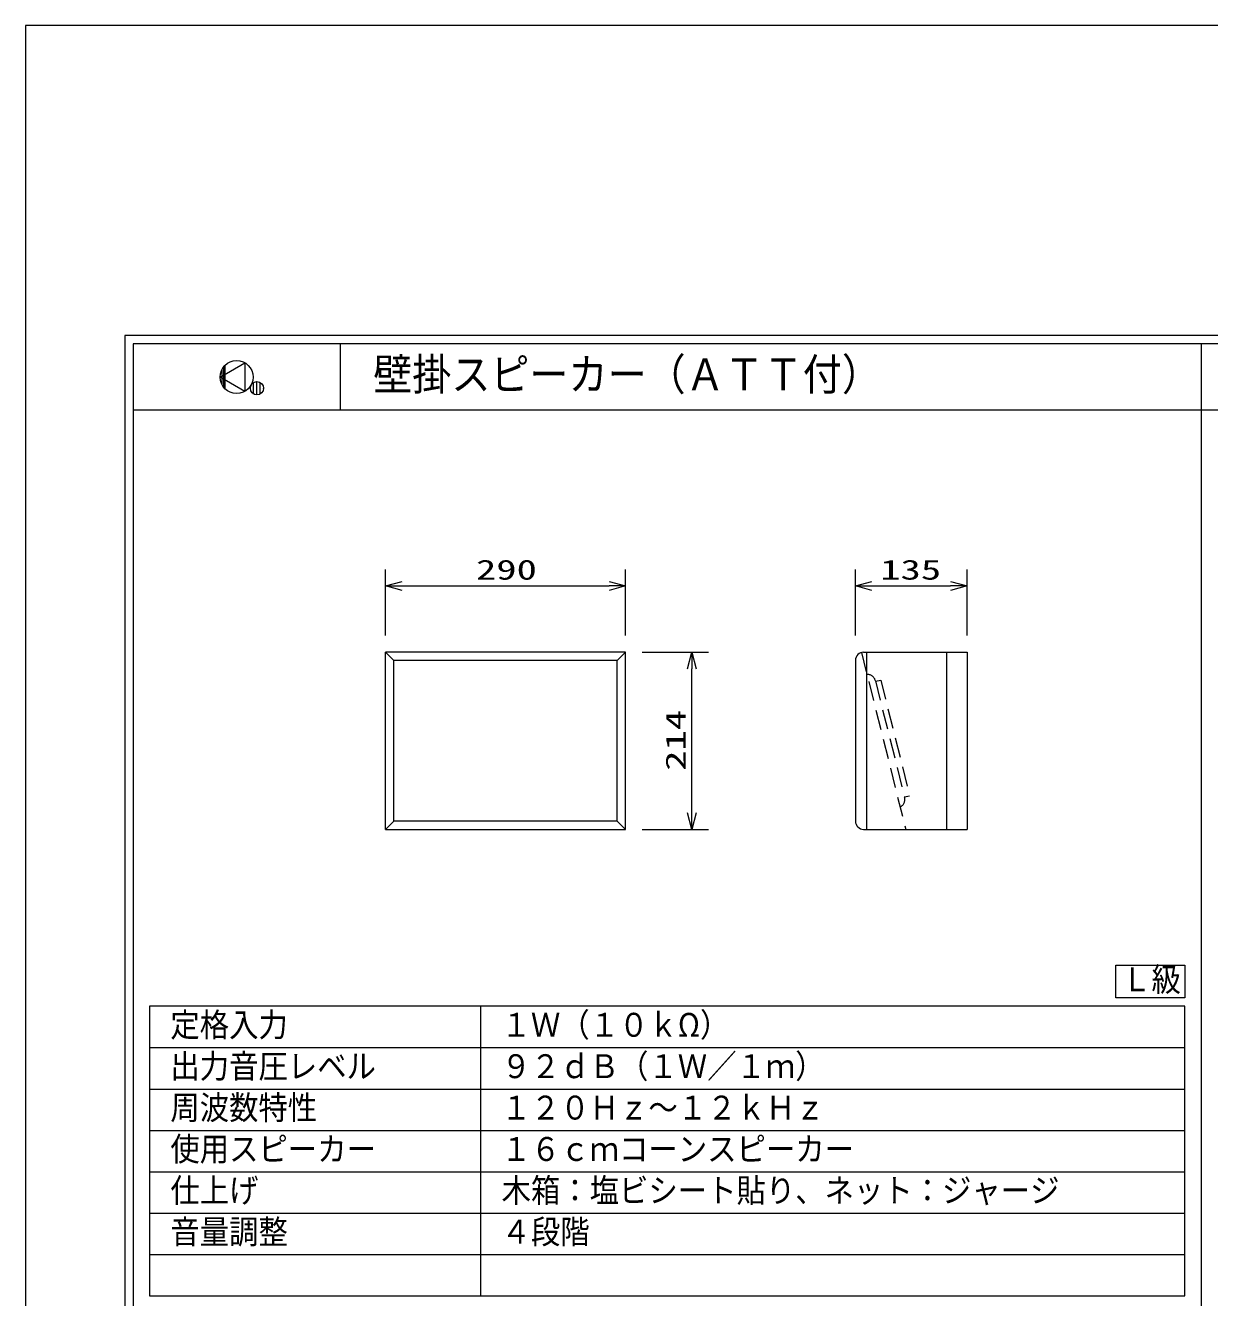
# Model space of a CAD drawing. Units: millimetres, scale not verified. Extents: x -811 to 811, y -280 to 280.
# Drawn here: x 10.6 to 153.6, y 126.3 to 280 of the extents above; entities that cross this region are included whole.
import ezdxf
from ezdxf.enums import TextEntityAlignment as Align

# ---------------------------------------------------------------- set-up
doc = ezdxf.new("R2010")
doc.units = ezdxf.units.MM
doc.header["$LTSCALE"] = 2
doc.linetypes.add('DASHED1', pattern=[1.8, 1.2, -0.6])
for name, color, linetype, lineweight in [('0-0_WAKU', 4, 'Continuous', 9), ('0-1_MOJI1', 7, 'Continuous', 9), ('0-2_SUNPO', 7, 'Continuous', 9), ('0-3_0', 7, 'Continuous', 9), ('0-6_GAIKEI', 4, 'Continuous', 9), ('0-7_HOJO', 134, 'DASHED1', 9), ('0-8_WAKU-M', 7, 'Continuous', 9), ('0-9_(J)SP', 7, 'Continuous', 9)]:
    doc.layers.add(name, color=color, linetype=linetype, lineweight=lineweight)
doc.styles.add('ＭＳ ゴシック', font='')
doc.styles.get('ＭＳ ゴシック').set_extended_font_data('MS Gothic')

# ---------------------------------------------------------------- blocks, each defined once
blk = doc.blocks.new('_OPEN30')
at = {"layer": '0-3_0'}
blk.add_line((0, 0), (-2, 0), dxfattribs=at)
blk.add_lwpolyline([(-2, 0.536), (0, 0), (-2, -0.536)], dxfattribs=at)

msp = doc.modelspace()

# ---------------------------------------------------------------- linework, layer by layer
at = {"layer": '0-0_WAKU', "color": 3}
for p, q in [((25.595, 161.536), (25.595, 126.536)), ((150.595, 161.536), (25.595, 161.536)), ((65.595, 126.536), (65.595, 161.536)), ((150.595, 126.536), (150.595, 161.536)), ((25.595, 126.536), (150.595, 126.536))]:
    msp.add_line(p, q, dxfattribs=at)
at = {"layer": '0-0_WAKU'}
for p, q in [((25.595, 156.536), (150.595, 156.536)), ((25.595, 151.536), (150.595, 151.536)), ((25.595, 146.536), (150.595, 146.536)), ((25.595, 141.536), (150.595, 141.536)), ((25.595, 136.536), (150.595, 136.536)), ((25.595, 131.536), (150.595, 131.536))]:
    msp.add_line(p, q, dxfattribs=at)
at = {"layer": '0-1_MOJI1'}
msp.add_lwpolyline([(142.274, 166.503), (150.595, 166.503), (150.595, 162.536), (142.274, 162.536)], close=True, dxfattribs=at)
at = {"layer": '0-2_SUNPO'}
for p, q in [((54.072, 206.304), (54.072, 214.304)), ((83.072, 206.304), (83.072, 214.304)), ((110.822, 206.304), (110.822, 214.304)), ((124.322, 206.304), (124.322, 214.304)), ((56.072, 212.304), (81.072, 212.304)), ((112.822, 212.304), (122.322, 212.304)), ((85.072, 204.304), (93.072, 204.304)), ((91.072, 184.904), (91.072, 202.304)), ((85.072, 182.904), (93.072, 182.904))]:
    msp.add_line(p, q, dxfattribs=at)
at = {"layer": '0-6_GAIKEI'}
for p, q in [((55.072, 203.304), (54.072, 204.304)), ((82.072, 203.304), (55.072, 203.304)), ((55.072, 183.904), (55.072, 203.304)), ((82.072, 203.304), (83.072, 204.304)), ((82.072, 183.904), (82.072, 203.304)), ((55.072, 183.904), (54.072, 182.904)), ((82.072, 183.904), (55.072, 183.904)), ((82.072, 183.904), (83.072, 182.904))]:
    msp.add_line(p, q, dxfattribs=at)
at = {"layer": '0-6_GAIKEI', "color": 7}
for p, q in [((83.072, 204.304), (54.072, 204.304)), ((54.072, 182.904), (54.072, 204.304)), ((83.072, 182.904), (83.072, 204.304)), ((110.822, 203.304), (110.822, 183.904)), ((111.822, 204.304), (124.322, 204.304)), ((112.172, 204.304), (112.172, 182.904)), ((121.822, 204.304), (121.822, 182.904)), ((124.322, 204.304), (124.322, 182.904)), ((54.072, 182.904), (83.072, 182.904)), ((111.822, 182.904), (124.322, 182.904))]:
    msp.add_line(p, q, dxfattribs=at)
at = {"layer": '0-6_GAIKEI', "linetype": 'DASHED1'}
for p, q in [((111.562, 204.27), (116.903, 182.904)), ((112.275, 201.604), (112.228, 201.604)), ((113.245, 200.847), (116.769, 186.751)), ((113.261, 200.784), (113.884, 200.94)), ((113.884, 200.94), (117.376, 186.97)), ((116.753, 186.814), (117.376, 186.97))]:
    msp.add_line(p, q, dxfattribs=at)
at = {"layer": '0-6_GAIKEI', "color": 7}
for centre, start, end in [((111.822, 203.304), 90, 180), ((111.822, 183.904), 180, 270)]:
    msp.add_arc(centre, 1, start, end, dxfattribs=at)
at = {"layer": '0-6_GAIKEI', "linetype": 'DASHED1'}
for centre, start, end in [((112.275, 200.604), 14.03624, 90), ((115.799, 186.508), 298.07249, 14.03624)]:
    msp.add_arc(centre, 1, start, end, dxfattribs=at)
at = {"layer": '0-7_HOJO', "linetype": 'Continuous'}
msp.add_lwpolyline([(810.595, 280.007), (10.595, 280.007), (10.595, -279.993), (810.595, -279.993)], close=True, dxfattribs=at)
at = {"layer": '0-8_WAKU-M', "color": 3}
for p, q in [((23.595, 241.536), (23.595, -238.464)), ((797.595, 241.536), (23.595, 241.536))]:
    msp.add_line(p, q, dxfattribs=at)
at = {"layer": '0-8_WAKU-M'}
for p, q in [((48.595, 241.536), (48.595, 233.536)), ((152.595, 241.536), (152.595, -238.464)), ((797.595, 233.536), (23.595, 233.536))]:
    msp.add_line(p, q, dxfattribs=at)
at = {"layer": '0-8_WAKU-M', "color": 3}
msp.add_lwpolyline([(798.595, 242.536), (22.595, 242.536), (22.595, -239.464), (798.595, -239.464)], dxfattribs=at)
at = {"layer": '0-9_(J)SP'}
for p, q in [((34.295, 238.408), (34.295, 236.665)), ((34.495, 238.736), (34.495, 236.336)), ((34.695, 236.108), (34.695, 238.964)), ((38.154, 235.487), (38.154, 236.872)), ((38.555, 235.38), (38.555, 236.98)), ((38.954, 235.487), (38.954, 236.873)), ((39.354, 236.162), (39.354, 236.197))]:
    msp.add_line(p, q, dxfattribs=at)
msp.add_lwpolyline([(37.095, 239.268), (37.095, 235.804), (34.095, 237.536)], close=True, dxfattribs=at)
for centre, radius in [((36.095, 237.536), 2), ((38.555, 236.18), 0.8)]:
    msp.add_circle(centre, radius, dxfattribs=at)

# ---------------------------------------------------------------- block references
at = {"layer": '0-2_SUNPO'}
for p, rotation in [((54.072, 212.304), 180), ((110.822, 212.304), 180), ((91.072, 204.304), 90), ((91.072, 182.904), 270)]:
    msp.add_blockref('_OPEN30', p, dxfattribs=dict(at, rotation=rotation))
for p in [(83.072, 212.304), (124.322, 212.304)]:
    msp.add_blockref('_OPEN30', p, dxfattribs=at)

# ---------------------------------------------------------------- texts
at = {"layer": '0-1_MOJI1', "style": 'ＭＳ ゴシック', "width": 0.9}
for s, height, p in [('壁掛スピーカー（ＡＴＴ付）', 3.842, (52.595, 234.796)), ('Ｌ級', 2.889, (143.034, 162.465)), ('定格入力', 2.889, (28.095, 156.981)), ('１Ｗ（１０ｋΩ）', 2.889, (68.095, 156.981)), ('出力音圧レベル', 2.889, (28.095, 151.981)), ('９２ｄＢ（１Ｗ／１ｍ）', 2.889, (68.095, 151.981)), ('周波数特性', 2.889, (28.095, 146.981)), ('１２０Ｈｚ～１２ｋＨｚ', 2.889, (68.095, 146.981)), ('使用スピーカー', 2.889, (28.095, 141.981)), ('１６ｃｍコーンスピーカー', 2.889, (68.095, 141.981)), ('仕上げ', 2.889, (28.095, 136.981)), ('木箱：塩ビシート貼り、ネット：ジャージ', 2.889, (68.095, 136.981)), ('音量調整', 2.889, (28.095, 131.981)), ('４段階', 2.889, (68.095, 131.981))]:
    msp.add_text(s, height=height, dxfattribs=at).set_placement(p, align=Align.BOTTOM_LEFT)
at = {"layer": '0-2_SUNPO', "style": 'ＭＳ ゴシック', "width": 1.5}
for s, p in [('290', (65.001, 212.342)), ('135', (113.822, 212.342))]:
    msp.add_text(s, height=2.405, dxfattribs=at).set_placement(p, align=Align.BOTTOM_LEFT)
msp.add_text('214', height=2.405, rotation=90, dxfattribs=at).set_placement((91.035, 189.973), align=Align.BOTTOM_LEFT)

doc.saveas('drawing.dxf')
